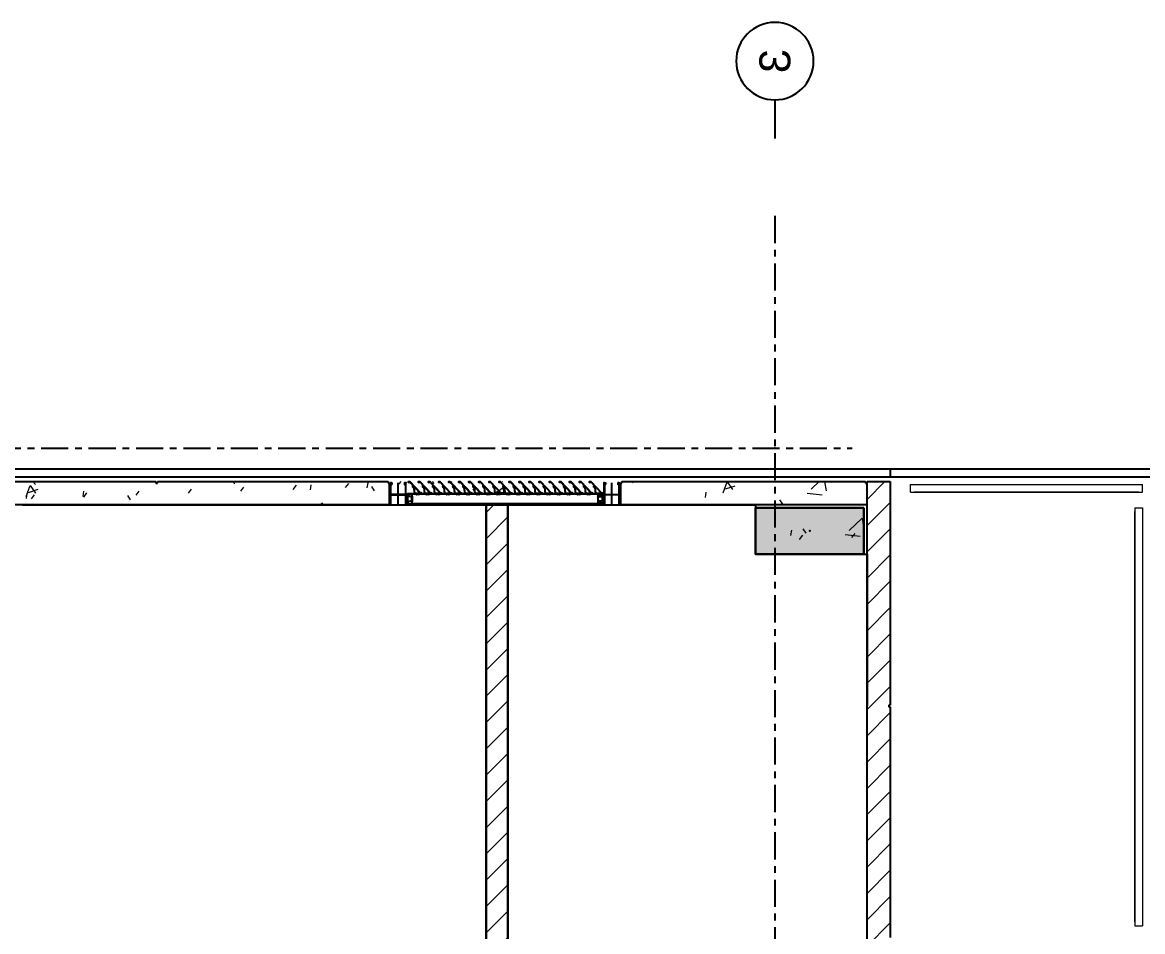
# Model space of a CAD drawing. Header units: millimetres. Extents: x -1379 to 1385823, y -4884429 to 548763.
# Drawn here: x 666378 to 673613, y -2355546 to -2349673 of the extents above; entities that cross this region are included whole.
import ezdxf
from ezdxf.enums import TextEntityAlignment as Align

# ---------------------------------------------------------------- set-up
doc = ezdxf.new("R2010")
doc.units = ezdxf.units.MM
doc.linetypes.add('CENTER', pattern=[50.8, 31.75, -6.35, 6.35, -6.35])
doc.linetypes.add('TA_GL_000.70000', pattern=[1.925, 0.7, -0.175, 0.175, -0.175, 0.7])
for name, color, linetype in [('000 - 0_SYM_DWG_GRID-BUBBLE_MAIN_COLOR_6', 6, 'Continuous'), ('000 - 0_SYM_DWG_GRIDLINE_MAIN_COLOR_251', 251, 'Continuous'), ('000 - 0_SYM_DWG_SLOPE-SYM_TEXT_COLOR_3', 3, 'Continuous'), ('000 - CONCRETE_COL_HATCH_', 251, 'Continuous'), ('000 - CONCRETE_PRECAST_CUT_COLOR_4', 4, 'Continuous'), ('000 - EXISTING_BUILDING_MAIN_COLOR_1', 1, 'Continuous'), ('000 - EXISTING_BUILDING_MAIN_COLOR_251', 251, 'Continuous'), ('000 - EXISTING_COLUMN_CUT_COLOR_5', 5, 'Continuous'), ('000 - GRID', 251, 'CENTER'), ('010 - ASPG_ACCESSORIES_MAIN_COLOR_1', 1, 'Continuous'), ('010 - ASPG_EXTR_DEF_SUB', 250, 'Continuous'), ('010 - ASPG_EXTR_MAIN_COLOR_2', 2, 'Continuous'), ('010 - ASPG_FRAMING_CUT_COLOR_4', 4, 'Continuous'), ('010 - ASPG_FRAMING_DEF_SUB', 250, 'Continuous'), ('010 - ASPG_FRAMING_HATCH_', 251, 'Continuous'), ('010 - ASPG_FRAMING_MAIN_COLOR_2', 2, 'Continuous'), ('010 - ASPG_FRAMING_SUB_COLOR_2', 2, 'Continuous'), ('010 - ASPG_FRAMING_WIPEOUT_', 250, 'Continuous'), ('BOLT & SCREW', 233, 'Continuous'), ('Center Line', 1, 'CENTER')]:
    doc.layers.add(name, color=color, linetype=linetype)
doc.layers.add('12-GRID', color=1, linetype='CENTER', lineweight=13)
doc.layers.add('SCREW', color=8, linetype='Continuous', lineweight=5)
doc.styles.add('ARIAL', font='arial.ttf')
doc.styles.add('TA', font='', dxfattribs={"height": 4.5})
doc.styles.get('TA').set_extended_font_data('Cordia New')
pattern_1 = [(45, (-215983.99, 2306427), (-84.852814, 84.852814), [])]

# ---------------------------------------------------------------- blocks, each defined once
blk = doc.blocks.new('DPA_Rectangular - 300 x 700mm-4064067-IV01 - EGRESS LEVEL PLAN')
at = {"layer": '000 - EXISTING_BUILDING_MAIN_COLOR_251', "lineweight": 9}
h = blk.add_hatch(dxfattribs=at)
h.set_pattern_fill('FP_9', color=256, style=0, pattern_type=2)
h.set_pattern_definition([(50, (-216519, 2322222), (728.7365, -63.75582), [76.2, -838.2]), (355, (-216519, 2322222), (-140.97162, 764.2276), [60.96, -670.56]), (100.451, (-216458.26, 2322216.7), (587.77, 700.46675), [64.76, -712.36]), (46.184, (-216519, 2322425.2), (1084.31624, -168.17096), [114.3, -1257.3]), (96.636, (-216428.6, 2322411.2), (949.6099, 989.70985), [97.14, -1068.54]), (351.184, (-216519, 2322425.2), (949.62055, 989.70115), [91.44, -1005.84]), (21, (-216417.4, 2322374.4), (606.45787, -409.06057), [76.2, -838.2]), (326, (-216417.4, 2322374.4), (247.20834, 736.75292), [60.96, -670.56]), (71.451, (-216366.85, 2322340.3), (853.66825, 327.68547), [64.76, -712.36]), (37.5, (-216519, 2322222), (12.354693, 338.22012), [33.528, -628.904, 33.528, -1320.292]), (37.5, (-216519, 2322222), (12.354693, 338.22012), [-695.96, -647.192, 33.528, -639.572]), (7.5, (-216519, 2322222), (267.278874, 400.722127), [33.528, -354.584, 33.528, -870.204]), (7.5, (-216519, 2322222), (267.278874, 400.722127), [-421.64, -613.664, 33.528, -223.012]), (327.5, (-216745.56, 2322222), (542.36333, -22.915345), [33.528, -220.472, 33.528, -1810.512]), (327.5, (-216745.56, 2322222), (542.36333, -22.915345), [-287.528, -758.952, 33.528, -1018.032]), (317.5, (-216847.16, 2322222), (592.51696, 101.70711), [33.528, -296.672, 33.528, -1239.52]), (317.5, (-216847.16, 2322222), (592.51696, 101.70711), [-363.728, -492.76, 33.528, -713.232])])
h.paths.add_polyline_path([(150, -350), (150, 350), (-150, 350), (-150, -350), (-133.2, -350)])
at = {"layer": '000 - EXISTING_BUILDING_MAIN_COLOR_251'}
for p, q in [((-150, 350), (150, 350)), ((-150, -350), (-150, 350)), ((150, 350), (150, -350)), ((150, -350), (-150, -350))]:
    blk.add_line(p, q, dxfattribs=at)
blk = doc.blocks.new('Railing - Railing-5281444-IV01 - EGRESS LEVEL PLAN')
at = {"layer": '000 - EXISTING_BUILDING_MAIN_COLOR_1', "lineweight": 9}
for p, q in [((280789.6, -2315802.7), (280789.6, -2315877.7)), ((280839.6, -2315877.7), (280839.6, -2315802.7)), ((280789.6, -2315877.7), (280789.6, -2317177.7)), ((280789.6, -2315877.7), (280789.6, -2317177.7)), ((280839.6, -2317177.7), (280839.6, -2315877.7)), ((280839.6, -2317177.7), (280839.6, -2315877.7)), ((280789.6, -2317177.7), (280789.6, -2317252.7)), ((280839.6, -2317252.7), (280839.6, -2317177.7))]:
    blk.add_line(p, q, dxfattribs=at)
at = {"layer": '000 - EXISTING_BUILDING_MAIN_COLOR_1', "lineweight": 9, "flags": 128}
for points in [[(280789.6, -2315802.7), (280789.6, -2315802.8), (280789.6, -2315802.9), (280789.6, -2315803.2), (280789.6, -2315803.7), (280789.6, -2315804.2), (280789.6, -2315804.9), (280789.6, -2315805.6), (280789.6, -2315806.5), (280789.6, -2315807.5), (280789.6, -2315808.6), (280789.6, -2315809.8), (280789.6, -2315811.2), (280789.6, -2315812.6), (280789.6, -2315814.2), (280789.6, -2315815.8), (280789.6, -2315817.5), (280789.6, -2315819.4), (280789.6, -2315821.3), (280789.6, -2315823.3), (280789.6, -2315825.4), (280789.6, -2315827.6), (280789.6, -2315829.9), (280789.6, -2315832.3), (280789.6, -2315834.7), (280789.6, -2315837.2), (280789.6, -2315839.7), (280789.6, -2315842.4), (280789.6, -2315845), (280789.6, -2315847.8), (280789.6, -2315850.5), (280789.6, -2315853.3), (280789.6, -2315856.2), (280789.6, -2315859.1), (280789.6, -2315862), (280789.6, -2315865), (280789.6, -2315867.9), (280789.6, -2315870.9), (280789.6, -2315873.9), (280789.6, -2315876.9), (280789.6, -2315877.7)], [(280839.6, -2315877.7), (280839.6, -2315874.7), (280839.6, -2315871.7), (280839.6, -2315868.7), (280839.6, -2315865.8), (280839.6, -2315862.8), (280839.6, -2315859.9), (280839.6, -2315857), (280839.6, -2315854.1), (280839.6, -2315851.3), (280839.6, -2315848.5), (280839.6, -2315845.8), (280839.6, -2315843.1), (280839.6, -2315840.4), (280839.6, -2315837.9), (280839.6, -2315835.4), (280839.6, -2315832.9), (280839.6, -2315830.5), (280839.6, -2315828.2), (280839.6, -2315826), (280839.6, -2315823.9), (280839.6, -2315821.9), (280839.6, -2315819.9), (280839.6, -2315818), (280839.6, -2315816.3), (280839.6, -2315814.6), (280839.6, -2315813), (280839.6, -2315811.6), (280839.6, -2315810.2), (280839.6, -2315808.9), (280839.6, -2315807.8), (280839.6, -2315806.8), (280839.6, -2315805.9), (280839.6, -2315805), (280839.6, -2315804.4), (280839.6, -2315803.8), (280839.6, -2315803.3), (280839.6, -2315803), (280839.6, -2315802.8), (280839.6, -2315802.7), (280839.6, -2315802.7)], [(280789.6, -2317177.7), (280789.6, -2317180.7), (280789.6, -2317183.7), (280789.6, -2317186.7), (280789.6, -2317189.7), (280789.6, -2317192.6), (280789.6, -2317195.5), (280789.6, -2317198.4), (280789.6, -2317201.3), (280789.6, -2317204.1), (280789.6, -2317206.9), (280789.6, -2317209.6), (280789.6, -2317212.3), (280789.6, -2317215), (280789.6, -2317217.5), (280789.6, -2317220), (280789.6, -2317222.5), (280789.6, -2317224.9), (280789.6, -2317227.2), (280789.6, -2317229.4), (280789.6, -2317231.5), (280789.6, -2317233.5), (280789.6, -2317235.5), (280789.6, -2317237.4), (280789.6, -2317239.1), (280789.6, -2317240.8), (280789.6, -2317242.4), (280789.6, -2317243.8), (280789.6, -2317245.2), (280789.6, -2317246.5), (280789.6, -2317247.6), (280789.6, -2317248.6), (280789.6, -2317249.6), (280789.6, -2317250.4), (280789.6, -2317251), (280789.6, -2317251.6), (280789.6, -2317252.1), (280789.6, -2317252.4), (280789.6, -2317252.6), (280789.6, -2317252.7), (280789.6, -2317252.7)], [(280839.6, -2317252.7), (280839.6, -2317252.6), (280839.6, -2317252.5), (280839.6, -2317252.2), (280839.6, -2317251.7), (280839.6, -2317251.2), (280839.6, -2317250.6), (280839.6, -2317249.8), (280839.6, -2317248.9), (280839.6, -2317247.9), (280839.6, -2317246.8), (280839.6, -2317245.6), (280839.6, -2317244.2), (280839.6, -2317242.8), (280839.6, -2317241.2), (280839.6, -2317239.6), (280839.6, -2317237.9), (280839.6, -2317236), (280839.6, -2317234.1), (280839.6, -2317232.1), (280839.6, -2317230), (280839.6, -2317227.8), (280839.6, -2317225.5), (280839.6, -2317223.1), (280839.6, -2317220.7), (280839.6, -2317218.2), (280839.6, -2317215.7), (280839.6, -2317213.1), (280839.6, -2317210.4), (280839.6, -2317207.7), (280839.6, -2317204.9), (280839.6, -2317202.1), (280839.6, -2317199.2), (280839.6, -2317196.3), (280839.6, -2317193.4), (280839.6, -2317190.4), (280839.6, -2317187.5), (280839.6, -2317184.5), (280839.6, -2317181.5), (280839.6, -2317178.5), (280839.6, -2317177.7)]]:
    blk.add_lwpolyline(points, dxfattribs=at)
blk = doc.blocks.new('Top Rail Type - Top Rail_Internal_-5281459-IV01 - EGRESS LEVEL PLAN')
at = {"layer": '000 - EXISTING_BUILDING_MAIN_COLOR_1', "lineweight": 9}
for p, q in [((280789.6, -2315877.7), (280789.6, -2317177.7)), ((280839.6, -2317177.7), (280839.6, -2315877.7))]:
    blk.add_line(p, q, dxfattribs=at)
at = {"layer": '000 - EXISTING_BUILDING_MAIN_COLOR_1', "lineweight": 9, "flags": 128}
for points in [[(280789.6, -2315802.7), (280789.6, -2315802.8), (280789.6, -2315802.9), (280789.6, -2315803.2), (280789.6, -2315803.7), (280789.6, -2315804.2), (280789.6, -2315804.9), (280789.6, -2315805.6), (280789.6, -2315806.5), (280789.6, -2315807.5), (280789.6, -2315808.6), (280789.6, -2315809.8), (280789.6, -2315811.2), (280789.6, -2315812.6), (280789.6, -2315814.2), (280789.6, -2315815.8), (280789.6, -2315817.5), (280789.6, -2315819.4), (280789.6, -2315821.3), (280789.6, -2315823.3), (280789.6, -2315825.4), (280789.6, -2315827.6), (280789.6, -2315829.9), (280789.6, -2315832.3), (280789.6, -2315834.7), (280789.6, -2315837.2), (280789.6, -2315839.7), (280789.6, -2315842.4), (280789.6, -2315845), (280789.6, -2315847.8), (280789.6, -2315850.5), (280789.6, -2315853.3), (280789.6, -2315856.2), (280789.6, -2315859.1), (280789.6, -2315862), (280789.6, -2315865), (280789.6, -2315867.9), (280789.6, -2315870.9), (280789.6, -2315873.9), (280789.6, -2315876.9), (280789.6, -2315877.7)], [(280839.6, -2315877.7), (280839.6, -2315874.7), (280839.6, -2315871.7), (280839.6, -2315868.7), (280839.6, -2315865.8), (280839.6, -2315862.8), (280839.6, -2315859.9), (280839.6, -2315857), (280839.6, -2315854.1), (280839.6, -2315851.3), (280839.6, -2315848.5), (280839.6, -2315845.8), (280839.6, -2315843.1), (280839.6, -2315840.4), (280839.6, -2315837.9), (280839.6, -2315835.4), (280839.6, -2315832.9), (280839.6, -2315830.5), (280839.6, -2315828.2), (280839.6, -2315826), (280839.6, -2315823.9), (280839.6, -2315821.9), (280839.6, -2315819.9), (280839.6, -2315818), (280839.6, -2315816.3), (280839.6, -2315814.6), (280839.6, -2315813), (280839.6, -2315811.6), (280839.6, -2315810.2), (280839.6, -2315808.9), (280839.6, -2315807.8), (280839.6, -2315806.8), (280839.6, -2315805.9), (280839.6, -2315805), (280839.6, -2315804.4), (280839.6, -2315803.8), (280839.6, -2315803.3), (280839.6, -2315803), (280839.6, -2315802.8), (280839.6, -2315802.7), (280839.6, -2315802.7)], [(280789.6, -2317177.7), (280789.6, -2317180.7), (280789.6, -2317183.7), (280789.6, -2317186.7), (280789.6, -2317189.7), (280789.6, -2317192.6), (280789.6, -2317195.5), (280789.6, -2317198.4), (280789.6, -2317201.3), (280789.6, -2317204.1), (280789.6, -2317206.9), (280789.6, -2317209.6), (280789.6, -2317212.3), (280789.6, -2317215), (280789.6, -2317217.5), (280789.6, -2317220), (280789.6, -2317222.5), (280789.6, -2317224.9), (280789.6, -2317227.2), (280789.6, -2317229.4), (280789.6, -2317231.5), (280789.6, -2317233.5), (280789.6, -2317235.5), (280789.6, -2317237.4), (280789.6, -2317239.1), (280789.6, -2317240.8), (280789.6, -2317242.4), (280789.6, -2317243.8), (280789.6, -2317245.2), (280789.6, -2317246.5), (280789.6, -2317247.6), (280789.6, -2317248.6), (280789.6, -2317249.6), (280789.6, -2317250.4), (280789.6, -2317251), (280789.6, -2317251.6), (280789.6, -2317252.1), (280789.6, -2317252.4), (280789.6, -2317252.6), (280789.6, -2317252.7), (280789.6, -2317252.7)], [(280839.6, -2317252.7), (280839.6, -2317252.6), (280839.6, -2317252.5), (280839.6, -2317252.2), (280839.6, -2317251.7), (280839.6, -2317251.2), (280839.6, -2317250.6), (280839.6, -2317249.8), (280839.6, -2317248.9), (280839.6, -2317247.9), (280839.6, -2317246.8), (280839.6, -2317245.6), (280839.6, -2317244.2), (280839.6, -2317242.8), (280839.6, -2317241.2), (280839.6, -2317239.6), (280839.6, -2317237.9), (280839.6, -2317236), (280839.6, -2317234.1), (280839.6, -2317232.1), (280839.6, -2317230), (280839.6, -2317227.8), (280839.6, -2317225.5), (280839.6, -2317223.1), (280839.6, -2317220.7), (280839.6, -2317218.2), (280839.6, -2317215.7), (280839.6, -2317213.1), (280839.6, -2317210.4), (280839.6, -2317207.7), (280839.6, -2317204.9), (280839.6, -2317202.1), (280839.6, -2317199.2), (280839.6, -2317196.3), (280839.6, -2317193.4), (280839.6, -2317190.4), (280839.6, -2317187.5), (280839.6, -2317184.5), (280839.6, -2317181.5), (280839.6, -2317178.5), (280839.6, -2317177.7)]]:
    blk.add_lwpolyline(points, dxfattribs=at)
blk = doc.blocks.new('Top Rail Type - Top Rail_Internal_-V22-IV01 - EGRESS LEVEL PLAN')
at = {"layer": '000 - EXISTING_BUILDING_MAIN_COLOR_1', "lineweight": 9}
for p, q in [((280839.6, -2315777.7), (280789.6, -2315777.7)), ((280789.6, -2315777.7), (280789.6, -2315877.7)), ((280839.6, -2315777.7), (280839.6, -2315877.7)), ((280789.6, -2315877.7), (280789.6, -2317177.7)), ((280839.6, -2315877.7), (280839.6, -2317177.7)), ((280789.6, -2317177.7), (280789.6, -2317277.7)), ((280839.6, -2317177.7), (280839.6, -2317277.7)), ((280839.6, -2317277.7), (280789.6, -2317277.7))]:
    blk.add_line(p, q, dxfattribs=at)
blk = doc.blocks.new('Top Rail Type - Top Rail_Internal_-5281761-IV01 - EGRESS LEVEL PLAN')
at = {"layer": '000 - EXISTING_BUILDING_MAIN_COLOR_251', "lineweight": 9}
for p, q in [((283539.6, -2317227.7), (281039.6, -2317227.7)), ((281039.6, -2317277.7), (283539.6, -2317277.7))]:
    blk.add_line(p, q, dxfattribs=at)
at = {"layer": '000 - EXISTING_BUILDING_MAIN_COLOR_251', "lineweight": 9, "flags": 128}
for points in [[(281039.6, -2317227.7), (281036.6, -2317227.7), (281033.6, -2317227.7), (281030.7, -2317227.7), (281027.7, -2317227.7), (281024.7, -2317227.7), (281021.8, -2317227.7), (281018.9, -2317227.7), (281016, -2317227.7), (281013.2, -2317227.7), (281010.4, -2317227.7), (281007.7, -2317227.7), (281005, -2317227.7), (281002.4, -2317227.7), (280999.8, -2317227.7), (280997.3, -2317227.7), (280994.8, -2317227.7), (280992.5, -2317227.7), (280990.2, -2317227.7), (280988, -2317227.7), (280985.8, -2317227.7), (280983.8, -2317227.7), (280981.8, -2317227.7), (280980, -2317227.7), (280978.2, -2317227.7), (280976.5, -2317227.7), (280975, -2317227.7), (280973.5, -2317227.7), (280972.1, -2317227.7), (280970.9, -2317227.7), (280969.7, -2317227.7), (280968.7, -2317227.7), (280967.8, -2317227.7), (280967, -2317227.7), (280966.3, -2317227.7), (280965.7, -2317227.7), (280965.3, -2317227.7), (280964.9, -2317227.7), (280964.7, -2317227.7), (280964.6, -2317227.7), (280964.6, -2317227.7)], [(280964.6, -2317277.7), (280964.7, -2317277.7), (280964.9, -2317277.7), (280965.2, -2317277.7), (280965.6, -2317277.7), (280966.1, -2317277.7), (280966.8, -2317277.7), (280967.6, -2317277.7), (280968.4, -2317277.7), (280969.4, -2317277.7), (280970.6, -2317277.7), (280971.8, -2317277.7), (280973.1, -2317277.7), (280974.5, -2317277.7), (280976.1, -2317277.7), (280977.7, -2317277.7), (280979.5, -2317277.7), (280981.3, -2317277.7), (280983.2, -2317277.7), (280985.3, -2317277.7), (280987.4, -2317277.7), (280989.6, -2317277.7), (280991.8, -2317277.7), (280994.2, -2317277.7), (280996.6, -2317277.7), (280999.1, -2317277.7), (281001.7, -2317277.7), (281004.3, -2317277.7), (281007, -2317277.7), (281009.7, -2317277.7), (281012.5, -2317277.7), (281015.3, -2317277.7), (281018.1, -2317277.7), (281021, -2317277.7), (281023.9, -2317277.7), (281026.9, -2317277.7), (281029.9, -2317277.7), (281032.8, -2317277.7), (281035.8, -2317277.7), (281038.8, -2317277.7), (281039.6, -2317277.7)], [(283614.6, -2317227.7), (283614.6, -2317227.7), (283614.4, -2317227.7), (283614.1, -2317227.7), (283613.7, -2317227.7), (283613.1, -2317227.7), (283612.5, -2317227.7), (283611.7, -2317227.7), (283610.8, -2317227.7), (283609.8, -2317227.7), (283608.7, -2317227.7), (283607.5, -2317227.7), (283606.2, -2317227.7), (283604.7, -2317227.7), (283603.2, -2317227.7), (283601.5, -2317227.7), (283599.8, -2317227.7), (283598, -2317227.7), (283596, -2317227.7), (283594, -2317227.7), (283591.9, -2317227.7), (283589.7, -2317227.7), (283587.4, -2317227.7), (283585.1, -2317227.7), (283582.6, -2317227.7), (283580.2, -2317227.7), (283577.6, -2317227.7), (283575, -2317227.7), (283572.3, -2317227.7), (283569.6, -2317227.7), (283566.8, -2317227.7), (283564, -2317227.7), (283561.1, -2317227.7), (283558.2, -2317227.7), (283555.3, -2317227.7), (283552.4, -2317227.7), (283549.4, -2317227.7), (283546.4, -2317227.7), (283543.4, -2317227.7), (283540.4, -2317227.7), (283539.6, -2317227.7)], [(283539.6, -2317277.7), (283542.6, -2317277.7), (283545.6, -2317277.7), (283548.6, -2317277.7), (283551.6, -2317277.7), (283554.5, -2317277.7), (283557.5, -2317277.7), (283560.4, -2317277.7), (283563.2, -2317277.7), (283566.1, -2317277.7), (283568.8, -2317277.7), (283571.6, -2317277.7), (283574.3, -2317277.7), (283576.9, -2317277.7), (283579.5, -2317277.7), (283582, -2317277.7), (283584.4, -2317277.7), (283586.8, -2317277.7), (283589.1, -2317277.7), (283591.3, -2317277.7), (283593.4, -2317277.7), (283595.5, -2317277.7), (283597.4, -2317277.7), (283599.3, -2317277.7), (283601.1, -2317277.7), (283602.7, -2317277.7), (283604.3, -2317277.7), (283605.8, -2317277.7), (283607.1, -2317277.7), (283608.4, -2317277.7), (283609.5, -2317277.7), (283610.6, -2317277.7), (283611.5, -2317277.7), (283612.3, -2317277.7), (283613, -2317277.7), (283613.5, -2317277.7), (283614, -2317277.7), (283614.3, -2317277.7), (283614.5, -2317277.7), (283614.6, -2317277.7), (283614.6, -2317277.7)]]:
    blk.add_lwpolyline(points, dxfattribs=at)
blk = doc.blocks.new('Top Rail Type - Top Rail_Internal_-V23-IV01 - EGRESS LEVEL PLAN')
at = {"layer": '000 - EXISTING_BUILDING_MAIN_COLOR_251', "lineweight": 9}
for p, q in [((280939.6, -2317227.7), (280939.6, -2317277.7)), ((280939.6, -2317227.7), (281039.6, -2317227.7)), ((280939.6, -2317277.7), (281039.6, -2317277.7)), ((281039.6, -2317227.7), (283539.6, -2317227.7)), ((281039.6, -2317277.7), (283539.6, -2317277.7)), ((283539.6, -2317227.7), (283639.6, -2317227.7)), ((283539.6, -2317277.7), (283639.6, -2317277.7)), ((283639.6, -2317227.7), (283639.6, -2317277.7))]:
    blk.add_line(p, q, dxfattribs=at)
blk = doc.blocks.new('Handrail Type - Handrail_Internal_-5816818-IV01 - EGRESS LEVEL PLAN')
at = {"layer": '000 - EXISTING_BUILDING_MAIN_COLOR_251', "lineweight": 9}
for p, q in [((281039.6, -2317227.7), (280964.6, -2317227.7)), ((280964.6, -2317277.7), (281039.6, -2317277.7)), ((283539.6, -2317227.7), (281039.6, -2317227.7)), ((281039.6, -2317277.7), (283539.6, -2317277.7)), ((283614.6, -2317227.7), (283539.6, -2317227.7)), ((283539.6, -2317277.7), (283614.6, -2317277.7))]:
    blk.add_line(p, q, dxfattribs=at)
blk = doc.blocks.new('Handrail Type - Handrail_Internal_-5816852-IV01 - EGRESS LEVEL PLAN')
at = {"layer": '000 - EXISTING_BUILDING_MAIN_COLOR_1', "lineweight": 9}
for p, q in [((280789.6, -2315802.7), (280789.6, -2315877.7)), ((280839.6, -2315877.7), (280839.6, -2315802.7)), ((280789.6, -2315877.7), (280789.6, -2317177.7)), ((280839.6, -2317177.7), (280839.6, -2315877.7)), ((280789.6, -2317177.7), (280789.6, -2317252.7)), ((280839.6, -2317252.7), (280839.6, -2317177.7))]:
    blk.add_line(p, q, dxfattribs=at)
blk = doc.blocks.new('Handrail Type - Handrail_Internal_-V29-IV01 - EGRESS LEVEL PLAN')
at = {"layer": '000 - EXISTING_BUILDING_MAIN_COLOR_1', "lineweight": 9}
for p, q in [((280789.6, -2315802.7), (280789.6, -2315877.7)), ((280839.6, -2315802.7), (280839.6, -2315877.7)), ((280789.6, -2315877.7), (280789.6, -2317177.7)), ((280839.6, -2315877.7), (280839.6, -2317177.7)), ((280789.6, -2317177.7), (280789.6, -2317252.7)), ((280839.6, -2317177.7), (280839.6, -2317252.7))]:
    blk.add_line(p, q, dxfattribs=at)
blk = doc.blocks.new('*U2587')
at = {"layer": '000 - CONCRETE_COL_HATCH_'}
h = blk.add_hatch(dxfattribs=at)
h.set_pattern_fill('AR-CONC', color=256, scale=0.5)
h.set_pattern_definition([(50, (-3e-14, -2e-14), (3.5863, -0.31376), [0.375, -4.125]), (355, (-3e-14, -2e-14), (-0.693757, 3.76096), [0.3, -3.3]), (100.4514, (0.299, -0.026), (2.892544, 3.4472), [0.3187, -3.50571]), (46.1842, (-3e-14, 1), (5.336207, -0.827596), [0.5625, -6.1875]), (96.6356, (0.4447, 0.931), (4.67331, 4.87059), [0.47805, -5.25857]), (351.1842, (-3e-14, 1), (4.67331, 4.87059), [0.45, -4.95]), (21, (0.5, 0.75), (2.984535, -2.013094), [0.375, -4.125]), (326, (0.5, 0.75), (1.216577, 3.62575), [0.3, -3.3]), (71.4514, (0.7487, 0.5822), (4.201112, 1.612656), [0.3187, -3.50571]), (37.5, (-3e-14, -2e-14), (0.0607993, 1.6644693), [0, -3.26, 0, -3.35, 0, -3.3125]), (7.5, (-3e-14, -2e-14), (1.315348, 1.9720586), [0, -1.91, 0, -3.185, 0, -1.2625]), (327.5, (-1.115, -2e-14), (2.669112, -0.1127744), [0, -1.25, 0, -3.9, 0, -5.175]), (317.5, (-1.615, -2e-14), (2.915931, 0.500525), [0, -1.625, 0, -2.59, 0, -3.675])])
h.paths.add_polyline_path([(-150, -350), (150, -350), (150, 350), (-150, 350)])
blk.add_point((0, 0))
at = {"layer": '000 - EXISTING_COLUMN_CUT_COLOR_5'}
blk.add_lwpolyline([(-150, -350), (150, -350), (150, 350), (-150, 350)], close=True, dxfattribs=at)
blk = doc.blocks.new('A$Cc52987c4')
at = {"layer": '000 - EXISTING_BUILDING_MAIN_COLOR_251', "lineweight": 9}
h = blk.add_hatch(dxfattribs=at)
h.set_pattern_fill('FP_1', color=256, style=0, pattern_type=2)
h.set_pattern_definition([(50, (-215984, 2306427), (728.7365, -63.75582), [76.2, -838.2]), (355, (-215984, 2306427), (-140.97162, 764.2276), [60.96, -670.56]), (100.451, (-215923.26, 2306421.7), (587.77, 700.46675), [64.76, -712.36]), (46.184, (-215984, 2306630.2), (1084.31624, -168.17096), [114.3, -1257.3]), (96.636, (-215893.6, 2306616.2), (949.6099, 989.70985), [97.14, -1068.54]), (351.184, (-215984, 2306630.2), (949.62055, 989.70115), [91.44, -1005.84]), (21, (-215882.4, 2306579.4), (606.45787, -409.06057), [76.2, -838.2]), (326, (-215882.4, 2306579.4), (247.20834, 736.75292), [60.96, -670.56]), (71.451, (-215831.85, 2306545.3), (853.66825, 327.68547), [64.76, -712.36]), (37.5, (-215984, 2306427), (12.354693, 338.22012), [33.528, -628.904, 33.528, -647.192, -673.1]), (37.5, (-215984, 2306427), (12.354693, 338.22012), [-1343.152, 33.528, -639.572]), (7.5, (-215984, 2306427), (267.278874, 400.722127), [33.528, -354.584, 33.528, -613.664, -256.54]), (7.5, (-215984, 2306427), (267.278874, 400.722127), [-1035.304, 33.528, -223.012]), (327.5, (-216210.56, 2306427), (542.36333, -22.915345), [33.528, -220.472, 33.528, -1810.512]), (327.5, (-216210.56, 2306427), (542.36333, -22.915345), [-287.528, -758.952, 33.528, -1018.032]), (317.5, (-216312.16, 2306427), (592.51696, 101.70711), [33.528, -296.672, 33.528, -492.76, -746.76]), (317.5, (-216312.16, 2306427), (592.51696, 101.70711), [-856.488, 33.528, -713.232])])
h.paths.add_polyline_path([(225, -16165), (365, -16165), (365, -990), (225, -990), (225, -1000), (215, -1000.7), (215, -2572), (225, -2572), (225, -2582), (215, -2582), (215, -4072), (225, -4072), (225, -4082), (215, -4082), (215, -5572), (225, -5572), (225, -5582), (215, -5582), (215, -7072), (225, -7072), (225, -7082), (215, -7082), (215, -8572), (225, -8572), (225, -8582), (215, -8582), (215, -10072), (225, -10072), (225, -10082), (215, -10082), (215, -11572), (225, -11572), (225, -11582), (215, -11582), (215, -13072), (225, -13072), (225, -13082), (215, -13082), (215, -14572), (225, -14572), (225, -14582), (215, -14582), (215, -16155), (225, -16155)])
h = blk.add_hatch(dxfattribs=at)
h.set_pattern_fill('FP_14', color=256, style=0, pattern_type=2)
h.set_pattern_definition(pattern_1)
h.paths.add_polyline_path([(5235, -13845), (5235, -13705), (365, -13705), (365, -13845), (4952.9, -13845)])
h = blk.add_hatch(dxfattribs=at)
h.set_pattern_fill('FP_14', color=256, style=0, pattern_type=2)
h.set_pattern_definition(pattern_1)
h.paths.add_polyline_path([(3170, -16315), (4660, -16314.8), (4660, -16305), (4670, -16305), (4670, -16315), (6165, -16315), (6165, -16165), (215, -16165), (215, -16315), (1660, -16315), (1660, -16305), (1670, -16305), (1670, -16315), (3160, -16315), (3160, -16305), (3170, -16305.5)])
at = {"layer": '000 - EXISTING_BUILDING_MAIN_COLOR_1'}
for p, q in [((365, -13082), (365, -990)), ((215, -10082), (215, -11572)), ((215, -11572), (225, -11572)), ((225, -11572), (225, -11582)), ((225, -11582), (215, -11582)), ((215, -11582), (215, -13072)), ((215, -13072), (225, -13072)), ((225, -13072), (225, -13082)), ((365, -13082), (225, -13082)), ((365, -13082), (365, -14572)), ((5235, -13705), (365, -13705)), ((365, -13845), (5235, -13845)), ((225, -14582), (215, -14582)), ((215, -14582), (215, -16155)), ((225, -14572), (365, -14572)), ((225, -14572), (225, -14582)), ((365, -16165), (365, -14572)), ((215, -16155), (225, -16155)), ((6165, -16165), (215, -16165)), ((215, -16165), (215, -16315)), ((225, -16155), (225, -16165)), ((215, -16315), (1660, -16315)), ((1660, -16315), (1660, -16305)), ((1660, -16305), (1670, -16305)), ((1670, -16305), (1670, -16315)), ((1670, -16315), (3160, -16315))]:
    blk.add_line(p, q, dxfattribs=at)
at = {"layer": '000 - EXISTING_BUILDING_MAIN_COLOR_251'}
for p, q in [((135, -18045), (135, -760)), ((185, -810), (185, -17995)), ((365, -10710), (365, -13705)), ((365, -13705), (5235, -13705)), ((5235, -13845), (365, -13845)), ((365, -13845), (365, -15445)), ((365, -15445), (685, -15445)), ((685, -15445), (685, -15845)), ((685, -15445), (685, -16165)), ((685, -16165), (1665, -16165)), ((135, -16315), (185, -16315)), ((1665, -16305), (1665, -16315))]:
    blk.add_line(p, q, dxfattribs=at)
at = {"layer": '000 - CONCRETE_PRECAST_CUT_COLOR_4'}
blk.add_blockref('*U2587', (535, -15795), dxfattribs=at)
at = {"layer": '000 - EXISTING_BUILDING_MAIN_COLOR_1', "lineweight": 9}
for name in ['Top Rail Type - Top Rail_Internal_-V22-IV01 - EGRESS LEVEL PLAN', 'Top Rail Type - Top Rail_Internal_-5281459-IV01 - EGRESS LEVEL PLAN', 'Handrail Type - Handrail_Internal_-5816852-IV01 - EGRESS LEVEL PLAN', 'Handrail Type - Handrail_Internal_-V29-IV01 - EGRESS LEVEL PLAN']:
    blk.add_blockref(name, (-280554.6, 2299332.7), dxfattribs=at)
at = {"layer": '000 - EXISTING_BUILDING_MAIN_COLOR_1'}
blk.add_blockref('Railing - Railing-5281444-IV01 - EGRESS LEVEL PLAN', (-280554.6, 2299332.7), dxfattribs=at)
at = {"layer": '000 - EXISTING_BUILDING_MAIN_COLOR_251'}
blk.add_blockref('DPA_Rectangular - 300 x 700mm-4064067-IV01 - EGRESS LEVEL PLAN', (535, -15795), dxfattribs=at)
at = {"layer": '000 - EXISTING_BUILDING_MAIN_COLOR_251', "lineweight": 9}
for name in ['Top Rail Type - Top Rail_Internal_-V23-IV01 - EGRESS LEVEL PLAN', 'Top Rail Type - Top Rail_Internal_-5281761-IV01 - EGRESS LEVEL PLAN', 'Handrail Type - Handrail_Internal_-5816818-IV01 - EGRESS LEVEL PLAN']:
    blk.add_blockref(name, (-280554.6, 2299332.7), dxfattribs=at)
blk = doc.blocks.new('*U1926')
at = {"layer": '000 - 0_SYM_DWG_GRIDLINE_MAIN_COLOR_251', "color": 0, "linetype": 'ByBlock', "ltscale": 5}
blk.add_line((10, 0), (-321.4, 0), dxfattribs=at)
at = {"layer": '000 - 0_SYM_DWG_GRIDLINE_MAIN_COLOR_251', "color": 3}
blk.add_point((-311.4, 0), dxfattribs=at)
at = {"style": 'TA', "flags": 1}
blk.add_attdef('LOCATION', (6, -6), '', height=4.5, rotation=270, dxfattribs=at)
at = {"layer": '000 - 0_SYM_DWG_SLOPE-SYM_TEXT_COLOR_3', "style": 'ARIAL'}
blk.add_attdef('GRID-HEAD', text='', height=4, rotation=270, dxfattribs=at).set_placement((27.4, 0), align=Align.MIDDLE_CENTER)
blk = doc.blocks.new('*U1924')
at = {"layer": '000 - 0_SYM_DWG_GRID-BUBBLE_MAIN_COLOR_6'}
blk.add_line((45, 0), (40, 0), dxfattribs=at)
blk.add_circle((50, 0), 5, dxfattribs=at)
at = {"layer": '000 - 0_SYM_DWG_GRIDLINE_MAIN_COLOR_251', "color": 0, "linetype": 'ByBlock', "ltscale": 5}
blk.add_line((30, 0), (-408.5, 0), dxfattribs=at)
at = {"layer": '000 - 0_SYM_DWG_GRIDLINE_MAIN_COLOR_251', "color": 0}
blk.add_point((0, 0), dxfattribs=at)
at = {"style": 'TA', "flags": 1}
blk.add_attdef('LOCATION', (6, -6), '', height=4.5, rotation=270, dxfattribs=at)
at = {"layer": '000 - 0_SYM_DWG_SLOPE-SYM_TEXT_COLOR_3', "style": 'ARIAL'}
blk.add_attdef('GRID-HEAD', text='', height=4, rotation=180, dxfattribs=at).set_placement((50, 0), align=Align.MIDDLE_CENTER)
blk = doc.blocks.new('C-1-IV01_REV00_20260614-171844_LOPF_DIMS')
at = {"layer": '000 - GRID', "linetype": 'TA_GL_000.70000', "xscale": 50.00000000000007, "yscale": 50.00000000000007, "zscale": 50.00000000000007, "rotation": 90}
blk.add_blockref('*U1926', (0, 0), dxfattribs=at)
at = {"layer": '000 - GRID', "linetype": 'TA_GL_000.70000', "xscale": 50.00000000000004, "yscale": 50.00000000000004, "zscale": 50.00000000000004, "rotation": 180}
blk.add_blockref('*U1924', (0, -15570), dxfattribs=at).add_auto_attribs({'GRID-HEAD': '3'})
blk = doc.blocks.new('*U3536')
at = {"layer": '12-GRID', "color": 8, "linetype": 'CENTER'}
for p, q in [((0, -6.2), (0, 2.2)), ((-4.2, -2), (4.2, -2))]:
    blk.add_line(p, q, dxfattribs=at)
at = {"layer": 'BOLT & SCREW'}
for p, q in [((-0.6, -1.8), (-1.8, -1.6)), ((-0.6, -2.2), (-1.8, -2.4)), ((-0.5, -1.8), (-0.9, -1.6)), ((-0.5, -2.2), (-0.9, -2.4)), ((-0.2, -1.4), (-0.4, -0.2)), ((-0.2, -1.5), (-0.4, -1.1)), ((-0.2, -2.5), (-0.4, -2.9)), ((-0.2, -2.6), (-0.4, -3.8)), ((0.2, -1.4), (0.4, -0.2)), ((0.2, -1.5), (0.4, -1.1)), ((0.4, -2.9), (0.2, -2.5)), ((0.2, -2.6), (0.4, -3.8)), ((0.5, -1.8), (0.9, -1.6)), ((0.5, -2.2), (0.9, -2.4)), ((0.6, -1.8), (1.8, -1.6)), ((0.6, -2.2), (1.8, -2.4))]:
    blk.add_line(p, q, dxfattribs=at)
for points in [[(-1.8, -1.6), (-0.9, -1.6, 0.414214), (-0.4, -1.1), (-0.4, -0.2), (0.4, -0.2), (0.4, -1.1, 0.414214), (0.9, -1.6), (1.8, -1.6), (1.8, -2.4), (0.9, -2.4, 0.414214), (0.4, -2.9), (0.4, -3.8), (-0.4, -3.8), (-0.4, -2.9, 0.414214), (-0.9, -2.4), (-1.8, -2.4)], [(0.2, -2.5, -0.414214), (0.5, -2.2), (0.6, -2.2), (0.6, -1.8), (0.5, -1.8, -0.414214), (0.2, -1.5), (0.2, -1.4), (-0.2, -1.4), (-0.2, -1.5, -0.414214), (-0.5, -1.8), (-0.6, -1.8), (-0.6, -2.2), (-0.5, -2.2, -0.414214), (-0.2, -2.5), (-0.2, -2.6), (0.2, -2.6)]]:
    blk.add_lwpolyline(points, format="xyb", close=True, dxfattribs=at)
blk.add_circle((0, -2), 3.5, dxfattribs=at)
blk = doc.blocks.new('000_ASPG_TYP_FILES_20260218-010703_FRAME_EXTR_')
at = {"layer": '010 - ASPG_FRAMING_HATCH_'}
h = blk.add_hatch(dxfattribs=at)
h.set_pattern_fill('ANSI32', color=256, scale=0.1, angle=180)
edge = h.paths.add_edge_path()
edge.add_line((2, 16), (2, 2))
edge.add_line((2, 2), (39.7, 2))
edge.add_arc((39.7, 1.7), 0.3, 0, 90, ccw=False)
edge.add_line((40, 1.7), (40, 0.3))
edge.add_arc((39.7, 0.3), 0.3, -90, 0, ccw=False)
edge.add_line((39.7, 0), (0.3, 0))
edge.add_arc((0.3, 0.3), 0.3, 180, 270, ccw=False)
edge.add_line((0, 0.3), (0, 17.7))
edge.add_arc((0.3, 17.7), 0.3, 90, 180, ccw=False)
edge.add_line((0.3, 18), (22.6, 18))
edge.add_arc((22.6, 18.5), 0.5, 270, 380.20955)
edge.add_arc((26.2, 19.8), 3.35, 182.06379, 200.20955, ccw=False)
edge.add_arc((23.6, 19.7), 0.76, 2.06379, 182.06379, ccw=False)
edge.add_arc((26.2, 19.8), 1.83, 182.06379, 447.93621)
edge.add_arc((26.3, 22.4), 0.76, 87.93621, 267.93621, ccw=False)
edge.add_arc((26.2, 19.8), 3.35, 69.79045, 87.93621, ccw=False)
edge.add_arc((27.5, 23.4), 0.5, 249.79045, 360)
edge.add_line((28, 23.4), (28, 26.7))
edge.add_line((28, 26.7), (28.5, 27.2))
edge.add_line((28.5, 27.2), (28, 27.7))
edge.add_line((28, 27.7), (28, 38.6))
edge.add_line((28, 38.6), (28.5, 39.1))
edge.add_line((28.5, 39.1), (28, 39.6))
edge.add_line((28, 39.6), (28, 42.9))
edge.add_arc((27.5, 42.9), 0.5, 0, 110.20955)
edge.add_arc((26.2, 46.5), 3.35, 272.06379, 290.20955, ccw=False)
edge.add_arc((26.3, 43.9), 0.76, 92.06379, 272.06379, ccw=False)
edge.add_arc((26.2, 46.5), 1.83, 272.06379, 537.93621)
edge.add_arc((23.6, 46.6), 0.76, 177.93621, 357.93621, ccw=False)
edge.add_arc((26.2, 46.5), 3.35, 159.79045, 177.93621, ccw=False)
edge.add_arc((22.6, 47.8), 0.5, 339.79045, 450)
edge.add_line((22.6, 48.3), (0.3, 48.3))
edge.add_arc((0.3, 48.6), 0.3, 180, 270, ccw=False)
edge.add_line((0, 48.6), (0, 60))
edge.add_arc((0.3, 60), 0.3, 90, 180, ccw=False)
edge.add_line((0.3, 60.3), (5, 60.3))
edge.add_line((5, 60.3), (5, 65))
edge.add_arc((5.3, 65), 0.3, 90, 180, ccw=False)
edge.add_line((5.3, 65.3), (30, 65.3))
edge.add_line((30, 65.3), (30, 63.6))
edge.add_arc((29.7, 63.6), 0.3, -90, 0, ccw=False)
edge.add_line((29.7, 63.3), (7.3, 63.3))
edge.add_arc((7.3, 63), 0.3, 90, 180)
edge.add_line((7, 63), (7, 58.3))
edge.add_line((7, 58.3), (2.3, 58.3))
edge.add_arc((2.3, 58), 0.3, 90, 180)
edge.add_line((2, 58), (2, 50.6))
edge.add_arc((2.3, 50.6), 0.3, 180, 270)
edge.add_line((2.3, 50.3), (29.7, 50.3))
edge.add_arc((29.7, 50), 0.3, 0, 90, ccw=False)
edge.add_line((30, 50), (30, 26.7))
edge.add_line((30, 26.7), (30, 16.3))
edge.add_arc((29.7, 16.3), 0.3, -90, 0, ccw=False)
edge.add_line((29.7, 16), (2, 16))
at = {"layer": '010 - ASPG_FRAMING_CUT_COLOR_4'}
blk.add_lwpolyline([(2, 16), (2, 2), (39.7, 2, -0.414214), (40, 1.7), (40, 0.3, -0.414214), (39.7, 0), (0.3, 0, -0.414214), (0, 0.3), (0, 17.7, -0.414214), (0.3, 18), (22.6, 18, 0.52173), (23, 18.7, -0.079342), (22.8, 19.7, -1), (24.3, 19.8, 2.296346), (26.2, 21.7, -1), (26.3, 23.2, -0.079342), (27.3, 23, 0.52173), (28, 23.4), (28, 26.7), (28.5, 27.2), (28, 27.7), (28, 38.6), (28.5, 39.1), (28, 39.6), (28, 42.9, 0.52173), (27.3, 43.3, -0.079342), (26.3, 43.1, -1), (26.2, 44.6, 2.296346), (24.3, 46.5, -1), (22.8, 46.6, -0.079342), (23, 47.6, 0.52173), (22.6, 48.3), (0.3, 48.3, -0.414214), (0, 48.6), (0, 60, -0.414214), (0.3, 60.3), (5, 60.3), (5, 65, -0.414214), (5.3, 65.3), (30, 65.3), (30, 63.6, -0.414214), (29.7, 63.3), (7.3, 63.3, 0.414214), (7, 63), (7, 58.3), (2.3, 58.3, 0.414214), (2, 58), (2, 50.6, 0.414214), (2.3, 50.3), (29.7, 50.3, -0.414214), (30, 50), (30, 26.7), (30, 16.3, -0.414214), (29.7, 16)], format="xyb", close=True, dxfattribs=at)
for p in [(26.2, 48.5), (26.2, 21.8)]:
    blk.add_blockref('*U3536', p)
blk = doc.blocks.new('PZG35-9D5')
at = {"layer": 'Center Line'}
blk.add_line((0, 3.7), (0, -10.5), dxfattribs=at)
at = {"layer": 'SCREW', "color": 8}
for p, q in [((-1.4, 0), (-1.4, -1.1)), ((1.4, 0), (1.4, -0.6)), ((-1.9, -1.4), (1.9, -0.9)), ((-1.9, -1.4), (-1.4, -1.1)), ((-1.9, -1.4), (-1.4, -1.7)), ((-1.9, -2.7), (1.9, -2.2)), ((-1.9, -2.7), (-1.4, -2.4)), ((-1.9, -2.7), (-1.4, -3)), ((-1.9, -4), (-1.4, -3.7)), ((-1.9, -4), (-1, -3.9)), ((-1.9, -4), (-1.4, -4.3)), ((-1.4, -1.1), (1.4, -0.6)), ((-1.4, -1.7), (1.4, -1.2)), ((-1.4, -1.7), (-1.4, -2.4)), ((-1.4, -2.4), (1.4, -1.9)), ((-1.4, -3), (1.4, -2.5)), ((-1.4, -3), (-1.4, -3.7)), ((-1.4, -3.7), (-0.8, -3.6)), ((-1.4, -4.3), (-1.4, -8.1)), ((-1.4, -4.3), (-1.2, -4.3)), ((0, -9.5), (-1.4, -8.1)), ((0, -9.5), (1.4, -8.1)), ((0.6, -3.3), (1.4, -3.2)), ((0.7, -3.7), (1.9, -3.5)), ((0.7, -3.9), (1.4, -3.8)), ((0.7, -4.6), (1.4, -4.5)), ((0.7, -5), (1.9, -4.8)), ((0.7, -5.2), (1.4, -5.1)), ((1.9, -0.9), (1.4, -0.6)), ((1.9, -0.9), (1.4, -1.2)), ((1.4, -1.2), (1.4, -1.9)), ((1.9, -2.2), (1.4, -1.9)), ((1.9, -2.2), (1.4, -2.5)), ((1.4, -2.5), (1.4, -3.2)), ((1.9, -3.5), (1.4, -3.2)), ((1.9, -3.5), (1.4, -3.8)), ((1.4, -3.8), (1.4, -4.5)), ((1.9, -4.8), (1.4, -4.5)), ((1.9, -4.8), (1.4, -5.1)), ((1.4, -5.1), (1.4, -8.1))]:
    blk.add_line(p, q, dxfattribs=at)
blk.add_lwpolyline([(0, -9.5), (0.7, -5.2), (0.7, -3.6, 0.417657), (0.4, -3.3, 0.108102), (-0.8, -3.6), (-1.4, -4.7)], format="xyb", dxfattribs=at)
blk = doc.blocks.new('*U3145')
at = {"layer": 'SCREW', "color": 6}
blk.add_lwpolyline([(3, 1.8, 0.09906), (0.8, 2.5), (0.8, 2.3), (-0.8, 2.3), (-0.8, 2.5, 0.09906), (-3, 1.8, 0.266588), (-3.5, 1), (-3.5, 0.2, 0.414214), (-3.3, 0), (3.3, 0, 0.414214), (3.5, 0.2), (3.5, 1, 0.266588)], format="xyb", close=True, dxfattribs=at)
at = {"layer": 'SCREW'}
blk.add_blockref('PZG35-9D5', (0, 0), dxfattribs=at)
blk = doc.blocks.new('*U3150')
blk.add_point((0, 0))
at = {"layer": '010 - ASPG_ACCESSORIES_MAIN_COLOR_1'}
blk.add_lwpolyline([(-39.7, -0.6, 0.414214), (-40, -0.9), (-40, -7.4, 0.57735), (-39.7, -7.6), (-36.6, -5.8, 0.767327), (-36.8, -5.3), (-37.9, -5.3, -0.414214), (-38.2, -5), (-38.2, -2.8, -0.414214), (-38, -2.6), (-32.2, -2.6, -0.388879), (-32, -2.8), (-31.8, -4.3, 0.388879), (-31.3, -4.8), (-30.3, -4.8, 0.414214), (-30, -4.5), (-30, -2.9, -0.414214), (-29.7, -2.6), (0.4, -2.6, -0.378969), (3.4, -5.2), (8, -42.5, 0.446593), (11.6, -45.1, -0.489802), (16.1, -48.7), (16.1, -49.4, -0.18248), (15.8, -50, -0.267949), (15.3, -50.2, 1.122115), (15.1, -52.3, 0.405004), (18.1, -49.4), (18.1, -48.7, 0.489805), (11.2, -43.1, -0.446597), (9.9, -42.3), (4.9, -0.8, 0.364176), (4.6, -0.6)], format="xyb", close=True, dxfattribs=at)
at = {"layer": '010 - ASPG_EXTR_DEF_SUB'}
for p in [(-40, -0.5), (43.4, -76.9), (43.4, -77.5)]:
    blk.add_point(p, dxfattribs=at)
at = {"layer": '010 - ASPG_EXTR_MAIN_COLOR_2'}
blk.add_lwpolyline([(11.4, -48.2), (11.5, -47.4), (12.2, -47.6), (12.3, -46.8, -0.535538), (14.2, -49.2, 0.991572), (15.7, -49.6, 1.157025), (8.8, -48.8, -0.688558), (8.3, -49), (-17.1, -22.2), (-32.3, -6.1), (-32.3, -2.9, 0.414312), (-32.6, -2.6), (-37.5, -2.6, 0.414116), (-37.8, -2.9), (-37.8, -4.3, 0.414214), (-37.5, -4.6), (-36, -4.6, -0.205895), (-35.8, -4.7), (33.2, -77.5), (43.1, -77.5, 0.668179), (43.4, -77), (40.5, -74.2, 0.668179), (40, -74.4), (40, -76), (33.9, -76), (11.9, -52.8, -0.558354), (12.1, -52, 0.766275), (12, -50.4, -0.438583), (10.7, -48.1)], format="xyb", close=True, dxfattribs=at)
at = {"layer": 'SCREW', "rotation": 180}
for p in [(-21.6, -2.5), (-8.2, -2.5)]:
    blk.add_blockref('*U3145', p, dxfattribs=at)
blk = doc.blocks.new('000_ASPG_TYP_FILES_FRAMING_EXTR_BREAKLINE_TYPE_2')
at = {"layer": '010 - ASPG_FRAMING_HATCH_', "transparency": 33554585}
h = blk.add_hatch(dxfattribs=at)
h.set_pattern_fill('ANSI32', color=256, scale=0.25)
h.paths.add_polyline_path([(131, 91, 0.414214), (132, 90), (140, 90, 0.414214), (141, 91), (141, 100), (2, 100), (2, 125), (0, 125), (0, 99, 0.414214), (1, 98), (63, 98, -0.414214), (64, 97), (64, 3, -0.414214), (63, 2), (0, 2), (0, 0), (141, 0), (141, 9, 0.414214), (140, 10), (132, 10, 0.414214), (131, 9), (131, 3, -0.414214), (130, 2), (67, 2, -0.414214), (66, 3), (66, 97, -0.414214), (67, 98), (130, 98, -0.414214), (131, 97)])
h.paths.add_polyline_path([(133, 92), (133, 98), (139, 98), (139, 92)], flags=16)
h.paths.add_polyline_path([(133, 8), (139, 8), (139, 2), (133, 2)], flags=16)
at = {"layer": '010 - ASPG_FRAMING_HATCH_'}
h = blk.add_hatch(dxfattribs=at)
h.set_pattern_fill('ANSI37', color=256, scale=0.595498, angle=-90)
h.set_pattern_definition([(315, (1257419.1929, -519973.9224), (1.3369313545, 1.3369313545), []), (45, (1257419.1929, -519973.9224), (-1.3369313545, 1.3369313545), [])])
edge = h.paths.add_edge_path()
edge.add_ellipse((11.5, 105), major_axis=(0, -5), ratio=0.644482, start_angle=180, end_angle=360, ccw=False)
edge.add_line((11.5, 110), (2, 110))
edge.add_arc((-7.9, 105), 11.1, -26.79627, 26.79627, ccw=False)
edge.add_line((2, 100), (11.5, 100))
h = blk.add_hatch(dxfattribs=at)
h.set_pattern_fill('HONEY', color=256, scale=0.238199, angle=-90)
h.set_pattern_definition([(270, (1257419.4425, -519993.9224), (0.65495992507, -1.1344238721), [0.7562825814, -1.5125651628]), (30, (1257419.4425, -519993.9224), (0.65495992936, 1.1344238696), [0.7562825814, -1.5125651628]), (330, (1257419.4425, -519993.9224), (1.30991985442, -2.48e-09), [-1.5125651628, 0.7562825814])])
edge = h.paths.add_edge_path()
edge.add_ellipse((11.8, 105), major_axis=(0, -5), ratio=0.644482, start_angle=0, end_angle=360, ccw=False)
h = blk.add_hatch(dxfattribs=at)
h.set_pattern_fill('HONEY', color=256, scale=0.238199, angle=-90)
h.set_pattern_definition([(270, (1257419.24324, -519991.6224), (0.65495992507, -1.1344238721), [0.7562825814, -1.5125651628]), (30, (1257419.24324, -519991.6224), (0.65495992936, 1.1344238696), [0.7562825814, -1.5125651628]), (330, (1257419.24324, -519991.6224), (1.30991985442, -2.48e-09), [-1.5125651628, 0.7562825814])])
edge = h.paths.add_edge_path()
edge.add_ellipse((57.5, 105), major_axis=(0, -5), ratio=0.644482, start_angle=0, end_angle=360)
h = blk.add_hatch(dxfattribs=at)
h.set_pattern_fill('ANSI37', color=256, scale=0.595498, angle=-90)
h.set_pattern_definition([(315, (1257419.4929, -519971.6224), (1.3369313545, 1.3369313545), []), (45, (1257419.4929, -519971.6224), (-1.3369313545, 1.3369313545), [])])
edge = h.paths.add_edge_path()
edge.add_ellipse((57.8, 105), major_axis=(0, -5), ratio=0.644482, start_angle=0, end_angle=180)
edge.add_line((57.8, 110), (62, 110))
edge.add_arc((62, 110.3), 0.3, -90, 0)
edge.add_line((62.3, 110.3), (62.3, 111))
edge.add_line((62.3, 111), (61.8, 111.5))
edge.add_line((61.8, 111.5), (62.3, 112))
edge.add_line((62.3, 112), (61.8, 112.5))
edge.add_line((61.8, 112.5), (62.3, 113))
edge.add_line((62.3, 113), (61.8, 113.5))
edge.add_line((61.8, 113.5), (62.3, 114))
edge.add_line((62.3, 114), (62.3, 115))
edge.add_line((62.3, 115), (63.3, 115))
edge.add_line((63.3, 115), (63.8, 115.5))
edge.add_line((63.8, 115.5), (64.3, 115))
edge.add_line((64.3, 115), (64.8, 115.5))
edge.add_line((64.8, 115.5), (65.3, 115))
edge.add_line((65.3, 115), (65.8, 115.5))
edge.add_line((65.8, 115.5), (66.3, 115))
edge.add_line((66.3, 115), (67, 115))
edge.add_arc((67, 115.3), 0.3, -90, 0)
edge.add_line((67.3, 115.3), (67.3, 110))
edge.add_arc((77.2, 105), 11.1, 153.20373, 206.79627)
edge.add_line((67.3, 100), (57.8, 100))
blk.add_point((141, 100))
at = {"layer": '010 - ASPG_FRAMING_CUT_COLOR_4'}
blk.add_lwpolyline([(0, 0), (0, 2), (63, 2, 0.414214), (64, 3), (64, 97, 0.414214), (63, 98), (1, 98, -0.414214), (0, 99), (0, 125), (2, 125), (2, 100), (141, 100), (141, 91, -0.414214), (140, 90), (132, 90, -0.414214), (131, 91), (131, 97, 0.414214), (130, 98), (67, 98, 0.414214), (66, 97), (66, 3, 0.414214), (67, 2), (130, 2, 0.414214), (131, 3), (131, 9, -0.414214), (132, 10), (140, 10, -0.414214), (141, 9), (141, 0)], format="xyb", close=True, dxfattribs=at)
for points in [[(139, 98), (139, 92), (133, 92), (133, 98)], [(139, 2), (139, 8), (133, 8), (133, 2)]]:
    blk.add_lwpolyline(points, close=True, dxfattribs=at)
at = {"layer": '010 - ASPG_FRAMING_DEF_SUB', "transparency": 33554457}
blk.add_line((0, 50), (141, 50), dxfattribs=at)
for points in [[(2, 100), (15, 100), (15, 110), (2, 110)], [(54.3, 100), (67.3, 100), (67.3, 115.5), (54.3, 115.5)]]:
    blk.add_lwpolyline(points, close=True, dxfattribs=at)
at = {"layer": '010 - ASPG_FRAMING_SUB_COLOR_2'}
for points in [[(11.8, 100), (2, 100, 0.238199), (2, 110), (11.8, 110)], [(57.5, 100), (67.3, 100, -0.238199), (67.3, 110), (67.3, 115.3, -0.414214), (67, 115), (66.3, 115), (65.8, 115.5), (65.3, 115), (64.8, 115.5), (64.3, 115), (63.8, 115.5), (63.3, 115), (62.3, 115), (62.3, 114), (61.8, 113.5), (62.3, 113), (61.8, 112.5), (62.3, 112), (61.8, 111.5), (62.3, 111), (62.3, 110.3, -0.414214), (62, 110), (57.5, 110)]]:
    blk.add_lwpolyline(points, format="xyb", dxfattribs=at)
at = {"layer": '010 - ASPG_FRAMING_SUB_COLOR_2', "extrusion": (0, 0, -1)}
blk.add_ellipse((11.8, 105), major_axis=(0, -5), ratio=0.644482, dxfattribs=at)
at = {"layer": '010 - ASPG_FRAMING_SUB_COLOR_2'}
blk.add_ellipse((57.5, 105), major_axis=(0, -5), ratio=0.644482, dxfattribs=at)
blk = doc.blocks.new('*U3518')
blk.add_wipeout([(1320, 4), (60, 4), (60, 69.3), (1320, 69.3)]).dxf.layer = '010 - ASPG_FRAMING_WIPEOUT_'
at = {"color": 1}
blk.add_point((60, 69.5), dxfattribs=at)
at = {"layer": '010 - ASPG_FRAMING_MAIN_COLOR_2'}
blk.add_lwpolyline([(1290, 69.3), (90, 69.3), (90, 6), (1290, 6)], close=True, dxfattribs=at)
at = {"layer": '010 - ASPG_FRAMING_SUB_COLOR_2'}
for points in [[(1320, 4), (60, 4), (60, 69.3), (1320, 69.3)], [(60, 2), (60, 4), (1320, 4), (1320, 2)]]:
    blk.add_lwpolyline(points, close=True, dxfattribs=at)
at = {"color": 1, "xscale": -1, "rotation": 180}
for p in [(100, 69.3), (165, 69.3), (230, 69.3), (295, 69.3), (360, 69.3), (425, 69.3), (490, 69.3), (555, 69.3), (620, 69.3), (685, 69.3), (750, 69.3), (815, 69.3), (880, 69.3), (945, 69.3), (1010, 69.3), (1075, 69.3), (1140, 69.3), (1205, 69.3), (1270, 69.3)]:
    blk.add_blockref('*U3150', p, dxfattribs=at)
at = {"xscale": -1, "rotation": 270}
blk.add_blockref('000_ASPG_TYP_FILES_FRAMING_EXTR_BREAKLINE_TYPE_2', (-50, 0), dxfattribs=at)
at = {"rotation": 90}
blk.add_blockref('000_ASPG_TYP_FILES_FRAMING_EXTR_BREAKLINE_TYPE_2', (1430, 0), dxfattribs=at)
blk.add_blockref('000_ASPG_TYP_FILES_20260218-010703_FRAME_EXTR_', (60, 4))
at = {"xscale": -1}
blk.add_blockref('000_ASPG_TYP_FILES_20260218-010703_FRAME_EXTR_', (1320, 4), dxfattribs=at)
blk = doc.blocks.new('C-1-IV01_REV00-1_20260708-095708_ERGESS_PL_ASPG_')
at = {"xscale": -1, "yscale": -1, "rotation": 270}
blk.add_blockref('*U3518', (365, -14517), dxfattribs=at)

msp = doc.modelspace()

# ---------------------------------------------------------------- block references
at = {"yscale": -1, "rotation": 270}
for name in ['C-1-IV01_REV00_20260614-171844_LOPF_DIMS', 'A$Cc52987c4']:
    msp.add_blockref(name, (655667.8, -2352423.5), dxfattribs=at)

# ---------------------------------------------------------------- next in the draw order: block references
msp.add_blockref('C-1-IV01_REV00-1_20260708-095708_ERGESS_PL_ASPG_', (655667.8, -2352423.5), dxfattribs=at)

doc.saveas('drawing.dxf')
